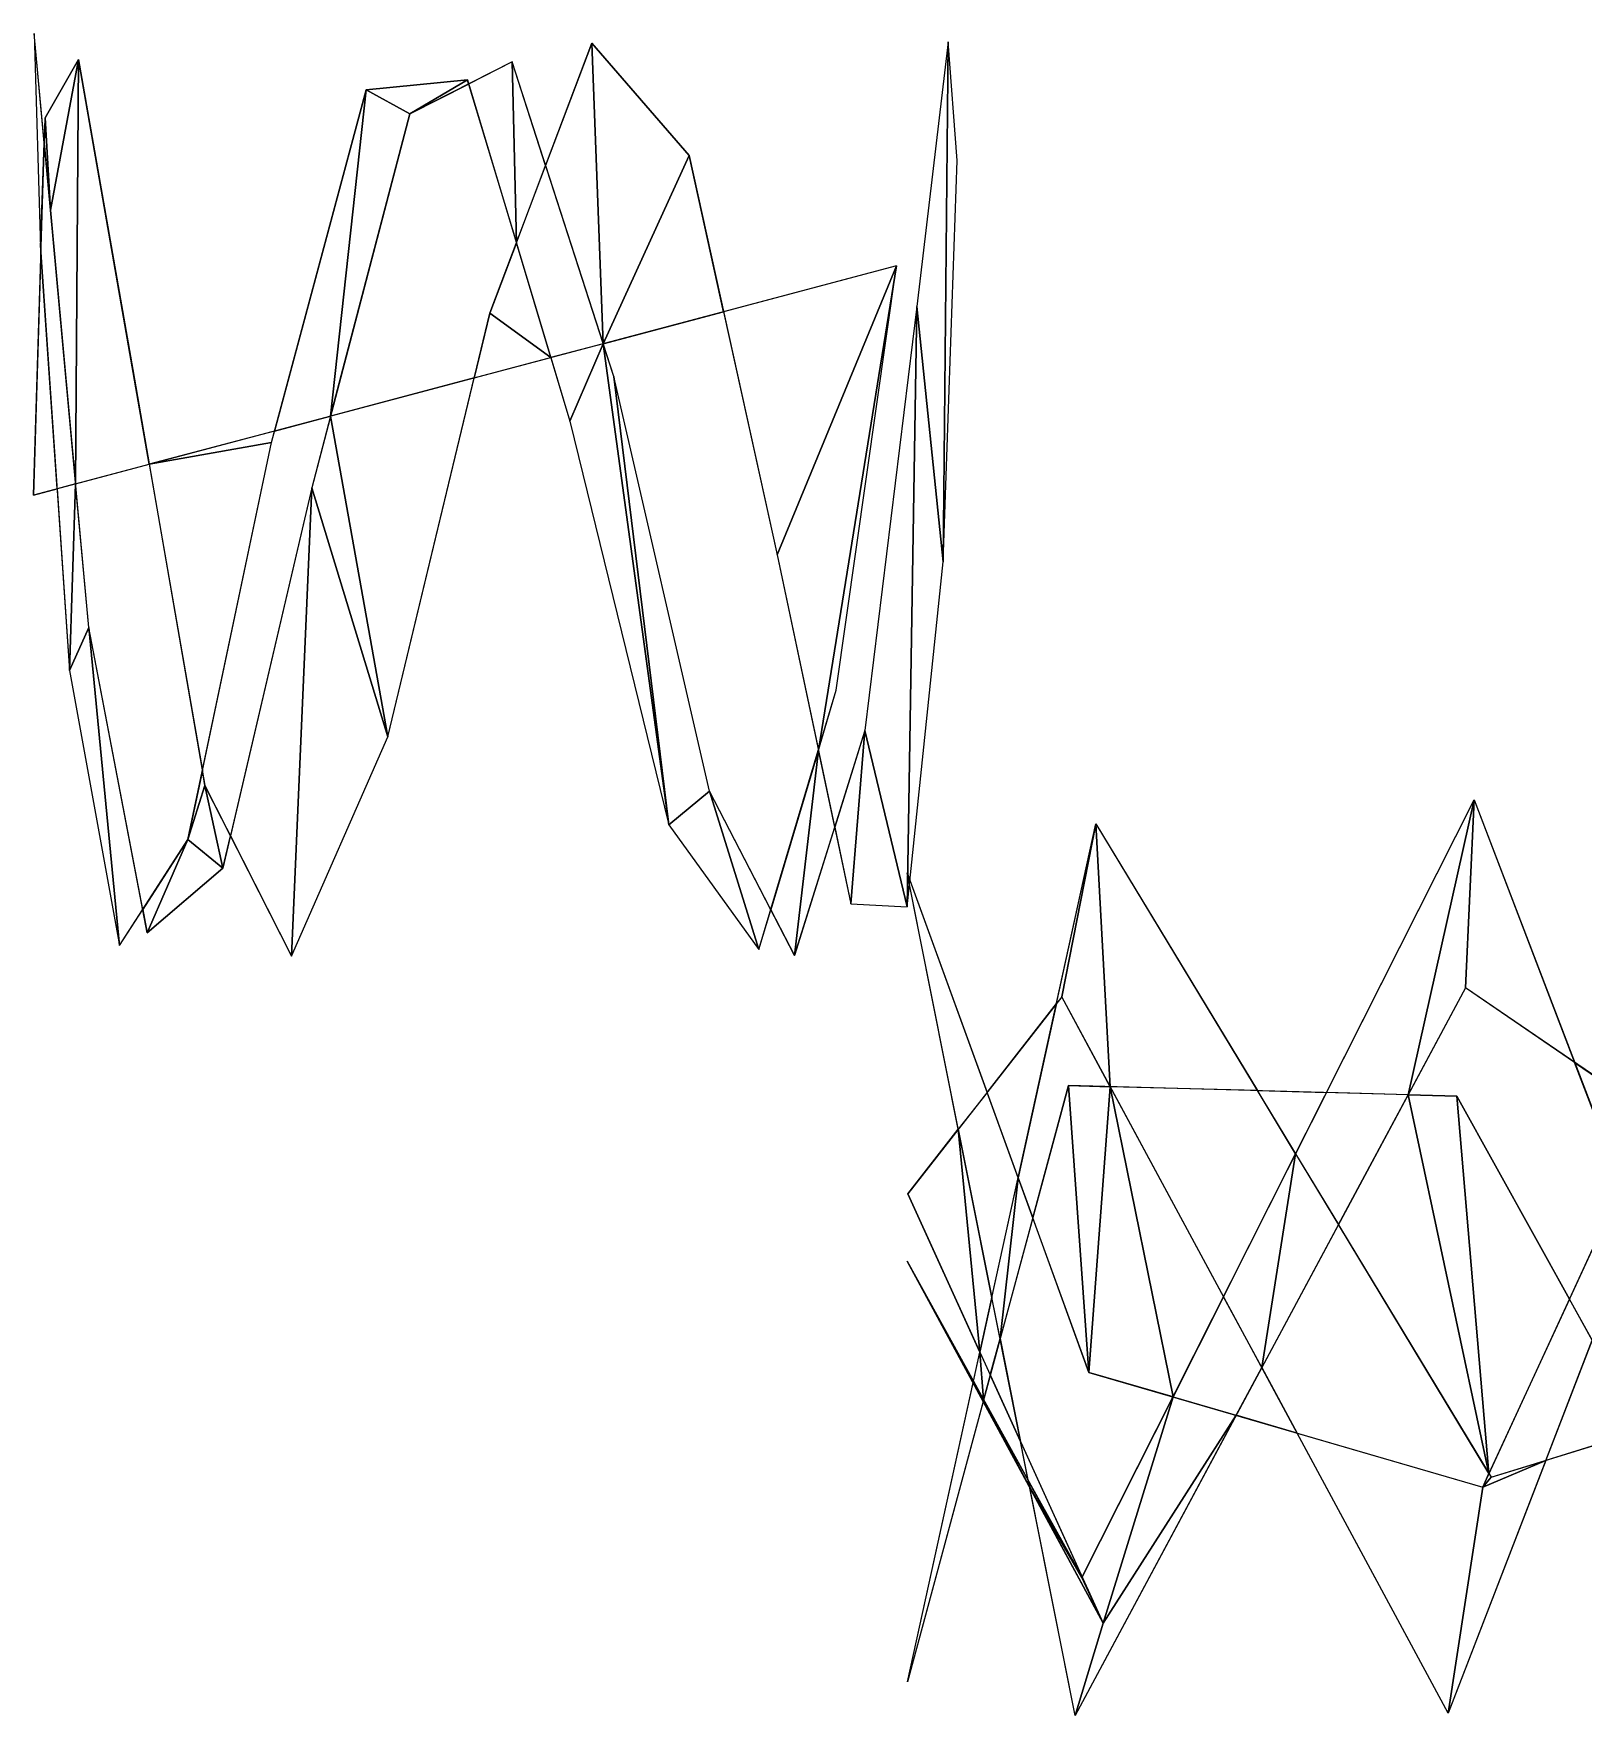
# Model space of a CAD drawing. Header units: metres. Extents: x -333 to 305, y -241 to 270.
# Drawn here: x -88.8 to 52.1, y -4.6 to 148.3 of the extents above; entities that cross this region are included whole.
import ezdxf

# ---------------------------------------------------------------- set-up
doc = ezdxf.new("R2010")
doc.units = ezdxf.units.M

msp = doc.modelspace()

# ---------------------------------------------------------------- linework, layer by layer
for p, q in [((-87.27429, 132.22296, -363.6922), (-88.76099, 148.26273, -367.6922)), ((-88.76099, 148.26273, -367.6922), (-88.175995, 128.83304, -371.6922)), ((-47.3208, 122.86478, -387.6922), (-38.03412, 147.38885, -383.6922)), ((-38.03412, 147.38885, -383.6922), (-29.180725, 137.18243, -379.6922)), ((-5.6340637, 147.51984, -355.6922), (-8.478516, 123.461395, -351.6922)), ((-4.8229675, 136.73706, -359.6922), (-5.6340637, 147.51984, -355.6922)), ((-87.77371, 140.61038, -411.6922), (-84.714294, 145.9079, -407.6922)), ((-84.714294, 145.9079, -407.6922), (-79.78349, 117.727295, -403.6922)), ((-45.280792, 145.686, -339.6922), (-54.58658, 140.98264, -343.6922)), ((-36.049316, 117.09943, -335.6922), (-45.280792, 145.686, -339.6922)), ((-58.556244, 143.15381, -391.6922), (-49.35962, 144.05115, -395.6922)), ((-49.35962, 144.05115, -395.6922), (-40.03961, 113.04077, -399.6922)), ((-67.17044, 111.1022, -387.6922), (-58.556244, 143.15381, -391.6922)), ((-54.58658, 140.98264, -343.6922), (-63.509644, 106.96466, -347.6922)), ((-88.81058, 106.313995, -415.6922), (-87.77371, 140.61038, -411.6922)), ((-29.180725, 137.18243, -379.6922), (-21.197815, 100.87549, -375.6922)), ((-6.085022, 100.230316, -363.6922), (-4.8229675, 136.73706, -359.6922)), ((-83.790115, 94.27493, -359.6922), (-87.27429, 132.22296, -363.6922)), ((-88.175995, 128.83304, -371.6922), (-85.548874, 90.3638, -375.6922)), ((-10.325104, 127.16153, -415.6922), (-88.81058, 106.313995, -415.6922)), ((-15.819519, 88.57352, -411.6922), (-10.325104, 127.16153, -415.6922)), ((-56.58264, 84.346344, -391.6922), (-47.3208, 122.86478, -387.6922)), ((-8.478516, 123.461395, -351.6922), (-13.215057, 84.903015, -347.6922)), ((-79.78349, 117.727295, -403.6922), (-73.22447, 79.89627, -399.6922)), ((-27.350342, 79.39334, -339.6922), (-36.049316, 117.09943, -335.6922)), ((-40.03961, 113.04077, -399.6922), (-31.053894, 76.342285, -403.6922)), ((-74.77951, 75.0076, -383.6922), (-67.17044, 111.1022, -387.6922)), ((-63.509644, 106.96466, -347.6922), (-71.60603, 72.39801, -351.6922)), ((-21.197815, 100.87549, -375.6922), (-14.479553, 69.16733, -371.6922)), ((-9.35788, 68.86755, -367.6922), (-6.085022, 100.230316, -363.6922)), ((-78.48033, 66.50784, -355.6922), (-83.790115, 94.27493, -359.6922)), ((-85.548874, 90.3638, -375.6922), (-81.00783, 65.37918, -379.6922)), ((-22.843933, 64.98715, -407.6922), (-15.819519, 88.57352, -411.6922)), ((-65.361374, 64.4025, -395.6922), (-56.58264, 84.346344, -391.6922)), ((-13.215057, 84.903015, -347.6922), (-19.611145, 64.44977, -343.6922)), ((-73.22447, 79.89627, -399.6922), (-65.361374, 64.4025, -395.6922)), ((-19.611145, 64.44977, -343.6922), (-27.350342, 79.39334, -339.6922)), ((6.5338745, 7.896942, -408.6922), (42.19998, 78.599915, -401.6922)), ((42.19998, 78.599915, -401.6922), (70.61908, 4.394455, -394.6922)), ((42.97818, 16.122864, -352.6922), (70.95355, 76.74655, -345.6922)), ((-81.00783, 65.37918, -379.6922), (-74.77951, 75.0076, -383.6922)), ((-31.053894, 76.342285, -403.6922), (-22.843933, 64.98715, -407.6922)), ((-9.338623, -1.5649719, -353.6922), (7.8078613, 76.428345, -360.6922)), ((7.8078613, 76.428345, -360.6922), (43.755066, 17.020233, -367.6922)), ((-71.60603, 72.39801, -351.6922), (-78.48033, 66.50784, -355.6922)), ((5.9110107, -4.6235657, -373.6922), (-9.361603, 71.98547, -366.6922)), ((-9.361603, 71.98547, -366.6922), (7.167267, 26.55014, -359.6922)), ((69.532196, 72.52783, -381.6922), (39.84436, -4.425827, -388.6922)), ((-14.479553, 69.16733, -371.6922), (-9.35788, 68.86755, -367.6922)), ((41.418274, 61.529816, -380.6922), (5.9110107, -4.6235657, -373.6922)), ((70.27026, 41.779297, -387.6922), (41.418274, 61.529816, -380.6922)), ((4.6956177, 60.698517, -395.6922), (-9.300446, 42.79544, -402.6922)), ((39.84436, -4.425827, -388.6922), (4.6956177, 60.698517, -395.6922)), ((5.295929, 52.63214, -346.6922), (-9.338623, -1.5649719, -353.6922)), ((40.633423, 51.681976, -339.6922), (5.295929, 52.63214, -346.6922)), ((69.90802, -1.1316681, -338.6922), (40.633423, 51.681976, -339.6922)), ((-9.300446, 42.79544, -402.6922), (8.459564, 3.751236, -409.6922)), ((-9.369263, 36.677734, -415.6922), (6.5338745, 7.896942, -408.6922)), ((8.459564, 3.751236, -409.6922), (-9.369263, 36.677734, -415.6922)), ((7.167267, 26.55014, -359.6922), (42.97818, 16.122864, -352.6922)), ((43.755066, 17.020233, -367.6922), (71.27484, 25.559998, -374.6922))]:
    msp.add_line(p, q)
for points in [[(-87.84209, 138.34882, -386.67752), (-88.76099, 148.26273, -367.6922), (-88.175995, 128.83304, -371.6922), (-88.175896, 128.83315, -371.6921)], [(-37.009735, 120.07349, -367.8857), (-38.03412, 147.38885, -383.6922), (-42.242157, 136.2764, -361.41776), (-42.242058, 136.2765, -361.41766)], [(-37.009735, 120.07349, -367.8857), (-29.180725, 137.18243, -379.6922), (-38.03412, 147.38885, -383.6922), (-38.03402, 147.38896, -383.6921)], [(-8.478516, 123.461395, -351.6922), (-6.085022, 100.230316, -363.6922), (-5.6340637, 147.51984, -355.6922), (-5.6339636, 147.51994, -355.6921)], [(-4.8229675, 136.73706, -359.6922), (-5.6340637, 147.51984, -355.6922), (-6.085022, 100.230316, -363.6922), (-6.084922, 100.230415, -363.6921)], [(-84.714294, 145.9079, -407.6922), (-87.77371, 140.61038, -411.6922), (-87.27429, 132.22296, -363.6922), (-87.27419, 132.22307, -363.6921)], [(-84.714294, 145.9079, -407.6922), (-87.27429, 132.22296, -363.6922), (-84.98869, 107.32916, -380.37997), (-84.988594, 107.32926, -380.37988)], [(-84.714294, 145.9079, -407.6922), (-84.98869, 107.32916, -380.37997), (-78.28923, 109.1087, -393.1647), (-78.28913, 109.1088, -393.1646)], [(-84.714294, 145.9079, -407.6922), (-78.28923, 109.1087, -393.1647), (-79.78349, 117.727295, -403.6922), (-79.783394, 117.727394, -403.6921)], [(-45.280792, 145.686, -339.6922), (-49.24829, 143.68073, -368.5688), (-44.90753, 129.2377, -384.94623), (-44.907433, 129.23781, -384.94614)], [(-45.280792, 145.686, -339.6922), (-44.90753, 129.2377, -384.94623), (-42.242157, 136.2764, -361.41776), (-42.242058, 136.2765, -361.41766)], [(-58.556244, 143.15381, -391.6922), (-54.58658, 140.98264, -343.6922), (-49.35962, 144.05115, -395.6922), (-49.35952, 144.05125, -395.6921)], [(-49.24829, 143.68073, -368.5688), (-49.35962, 144.05115, -395.6922), (-54.58658, 140.98264, -343.6922), (-54.58648, 140.98274, -343.6921)], [(-66.892624, 112.135895, -392.3817), (-61.79828, 113.489075, -370.70303), (-58.556244, 143.15381, -391.6922), (-58.556145, 143.15392, -391.6921)], [(-54.58658, 140.98264, -343.6922), (-58.556244, 143.15381, -391.6922), (-61.79828, 113.489075, -370.70303), (-61.79818, 113.489174, -370.70294)], [(-87.27429, 132.22296, -363.6922), (-87.77371, 140.61038, -411.6922), (-87.84209, 138.34882, -386.67752), (-87.84199, 138.34892, -386.67743)], [(-87.84209, 138.34882, -386.67752), (-88.175995, 128.83304, -371.6922), (-88.14397, 128.36386, -392.43076), (-88.14387, 128.36397, -392.43066)], [(-37.009735, 120.07349, -367.8857), (-26.058533, 122.98236, -382.81647), (-29.180725, 137.18243, -379.6922), (-29.180626, 137.18254, -379.6921)], [(-47.3208, 122.86478, -387.6922), (-41.77301, 118.80826, -392.59045), (-44.90753, 129.2377, -384.94623), (-44.907433, 129.23781, -384.94614)], [(-86.67685, 106.88077, -399.32996), (-88.14397, 128.36386, -392.43076), (-88.81058, 106.313995, -415.6922), (-88.81048, 106.314095, -415.6921)], [(-10.325104, 127.16153, -415.6922), (-26.058533, 122.98236, -382.81647), (-21.197815, 100.87549, -375.6922), (-21.197716, 100.87559, -375.6921)], [(-10.325104, 127.16153, -415.6922), (-21.197815, 100.87549, -375.6922), (-17.439087, 83.13541, -387.63623), (-17.438988, 83.135506, -387.63614)], [(-10.325104, 127.16153, -415.6922), (-17.439087, 83.13541, -387.63623), (-15.819519, 88.57352, -411.6922), (-15.819419, 88.573616, -411.6921)], [(-47.3208, 122.86478, -387.6922), (-48.741272, 116.957306, -385.21045), (-41.77301, 118.80826, -392.59045), (-41.77291, 118.80836, -392.59036)], [(-13.215057, 84.903015, -347.6922), (-9.35788, 68.86755, -367.6922), (-8.478516, 123.461395, -351.6922), (-8.4784155, 123.461494, -351.6921)], [(-6.085022, 100.230316, -363.6922), (-8.478516, 123.461395, -351.6922), (-9.35788, 68.86755, -367.6922), (-9.3577795, 68.86765, -367.6921)], [(-37.009735, 120.07349, -367.8857), (-41.77301, 118.80826, -392.59045), (-40.03961, 113.04077, -399.6922), (-40.039513, 113.04087, -399.6921)], [(-37.009735, 120.07349, -367.8857), (-40.03961, 113.04077, -399.6922), (-31.053894, 76.342285, -403.6922), (-31.053795, 76.342384, -403.6921)], [(-37.009735, 120.07349, -367.8857), (-31.053894, 76.342285, -403.6922), (-36.049316, 117.09943, -335.6922), (-36.049217, 117.099525, -335.6921)], [(-48.741272, 116.957306, -385.21045), (-61.79828, 113.489075, -370.70303), (-56.58264, 84.346344, -391.6922), (-56.582542, 84.34644, -391.6921)], [(-27.350342, 79.39334, -339.6922), (-36.049316, 117.09943, -335.6922), (-31.053894, 76.342285, -403.6922), (-31.053795, 76.342384, -403.6921)], [(-63.509644, 106.96466, -347.6922), (-56.58264, 84.346344, -391.6922), (-61.79828, 113.489075, -370.70303), (-61.79818, 113.489174, -370.70294)], [(-67.17044, 111.1022, -387.6922), (-66.892624, 112.135895, -392.3817), (-78.28923, 109.1087, -393.1647), (-78.28913, 109.1088, -393.1646)], [(-67.17044, 111.1022, -387.6922), (-78.28923, 109.1087, -393.1647), (-73.46115, 81.26141, -391.8862), (-73.46105, 81.26151, -391.8861)], [(-85.548874, 90.3638, -375.6922), (-84.98869, 107.32916, -380.37997), (-86.67685, 106.88077, -399.32996), (-86.67675, 106.88087, -399.32986)], [(-83.790115, 94.27493, -359.6922), (-84.98869, 107.32916, -380.37997), (-85.548874, 90.3638, -375.6922), (-85.548775, 90.3639, -375.6921)], [(-70.915436, 75.346436, -374.9343), (-65.361374, 64.4025, -395.6922), (-63.509644, 106.96466, -347.6922), (-63.509544, 106.96476, -347.6921)], [(-56.58264, 84.346344, -391.6922), (-63.509644, 106.96466, -347.6922), (-65.361374, 64.4025, -395.6922), (-65.361275, 64.402596, -395.6921)], [(-83.790115, 94.27493, -359.6922), (-85.548874, 90.3638, -375.6922), (-81.00783, 65.37918, -379.6922), (-81.00773, 65.37928, -379.6921)], [(-83.790115, 94.27493, -359.6922), (-81.00783, 65.37918, -379.6922), (-78.89044, 68.652466, -368.5266), (-78.89034, 68.652565, -368.52652)], [(-15.956299, 76.137115, -362.81293), (-14.479553, 69.16733, -371.6922), (-13.215057, 84.903015, -347.6922), (-13.214957, 84.903114, -347.6921)], [(-9.35788, 68.86755, -367.6922), (-13.215057, 84.903015, -347.6922), (-14.479553, 69.16733, -371.6922), (-14.479453, 69.16743, -371.6921)], [(-17.439087, 83.13541, -387.63623), (-21.765259, 68.60913, -375.44266), (-19.611145, 64.44977, -343.6922), (-19.611046, 64.44987, -343.6921)], [(-17.439087, 83.13541, -387.63623), (-19.611145, 64.44977, -343.6922), (-15.956299, 76.137115, -362.81293), (-15.956199, 76.137215, -362.81284)], [(-74.77951, 75.0076, -383.6922), (-73.22447, 79.89627, -399.6922), (-73.46115, 81.26141, -391.8862), (-73.46105, 81.26151, -391.8861)], [(-74.77951, 75.0076, -383.6922), (-71.60603, 72.39801, -351.6922), (-73.22447, 79.89627, -399.6922), (-73.22437, 79.89637, -399.6921)], [(-70.915436, 75.346436, -374.9343), (-73.22447, 79.89627, -399.6922), (-71.60603, 72.39801, -351.6922), (-71.605934, 72.39811, -351.6921)], [(-27.350342, 79.39334, -339.6922), (-31.053894, 76.342285, -403.6922), (-22.843933, 64.98715, -407.6922), (-22.843834, 64.98725, -407.6921)], [(-27.350342, 79.39334, -339.6922), (-22.843933, 64.98715, -407.6922), (-21.765259, 68.60913, -375.44266), (-21.76516, 68.60923, -375.44257)], [(42.19998, 78.599915, -401.6922), (36.196564, 51.8013, -364.18524), (28.781982, 52.00064, -366.15286), (28.782082, 52.00074, -366.15277)], [(42.19998, 78.599915, -401.6922), (41.418274, 61.529816, -380.6922), (36.196564, 51.8013, -364.18524), (36.196663, 51.8014, -364.18515)], [(42.19998, 78.599915, -401.6922), (51.338104, 54.739227, -391.27014), (41.418274, 61.529816, -380.6922), (41.418373, 61.529915, -380.6921)], [(-78.89044, 68.652466, -368.5266), (-78.48033, 66.50784, -355.6922), (-74.77951, 75.0076, -383.6922), (-74.77941, 75.0077, -383.6921)], [(-71.60603, 72.39801, -351.6922), (-74.77951, 75.0076, -383.6922), (-78.48033, 66.50784, -355.6922), (-78.48023, 66.50794, -355.6921)], [(7.8078613, 76.428345, -360.6922), (4.6956177, 60.698517, -395.6922), (4.2144165, 60.082977, -382.04105), (4.2145166, 60.083076, -382.04095)], [(7.8078613, 76.428345, -360.6922), (9.104462, 52.529724, -370.37598), (4.6956177, 60.698517, -395.6922), (4.695718, 60.698616, -395.6921)], [(7.8078613, 76.428345, -360.6922), (22.48639, 52.16992, -360.45166), (9.104462, 52.529724, -370.37598), (9.104562, 52.529823, -370.3759)], [(-2.095398, 52.01178, -377.14282), (-4.7123413, 48.664307, -388.73563), (-9.361603, 71.98547, -366.6922), (-9.361503, 71.98557, -366.6921)], [(4.2144165, 60.082977, -382.04105), (0.7315674, 44.240845, -378.439), (-2.095398, 52.01178, -377.14282), (-2.095298, 52.01188, -377.14273)], [(58.52713, 49.818024, -377.52597), (55.62848, 43.53656, -369.67703), (51.338104, 54.739227, -391.27014), (51.338203, 54.739326, -391.27005)], [(2.0508423, 40.61441, -371.59314), (5.295929, 52.63214, -346.6922), (7.167267, 26.55014, -359.6922), (7.167367, 26.55024, -359.6921)], [(9.104462, 52.529724, -370.37598), (7.167267, 26.55014, -359.6922), (5.295929, 52.63214, -346.6922), (5.296029, 52.63224, -346.6921)], [(7.167267, 26.55014, -359.6922), (9.104462, 52.529724, -370.37598), (14.819489, 24.321991, -382.2969), (14.819589, 24.32209, -382.2968)], [(19.413483, 33.428925, -381.03485), (14.819489, 24.321991, -382.2969), (9.104462, 52.529724, -370.37598), (9.104562, 52.529823, -370.3759)], [(28.781982, 52.00064, -366.15286), (25.966278, 46.418884, -374.30585), (22.48639, 52.16992, -360.45166), (22.486488, 52.17002, -360.45157)], [(43.549255, 17.360382, -360.18555), (29.856659, 39.98944, -376.44095), (36.196564, 51.8013, -364.18524), (36.196663, 51.8014, -364.18515)], [(43.549255, 17.360382, -360.18555), (36.196564, 51.8013, -364.18524), (40.633423, 51.681976, -339.6922), (40.633522, 51.682076, -339.6921)], [(43.549255, 17.360382, -360.18555), (40.633423, 51.681976, -339.6922), (50.8674, 33.219086, -347.8289), (50.8675, 33.219185, -347.8288)], [(-2.7514343, 28.397858, -396.05603), (-9.300446, 42.79544, -402.6922), (-4.7123413, 48.664307, -388.73563), (-4.712241, 48.664406, -388.73553)], [(-2.7514343, 28.397858, -396.05603), (-4.7123413, 48.664307, -388.73563), (-1.6609497, 33.358124, -393.30035), (-1.6608497, 33.358223, -393.30026)], [(22.884003, 26.998718, -379.61856), (19.413483, 33.428925, -381.03485), (25.966278, 46.418884, -374.30585), (25.966377, 46.418983, -374.30576)], [(22.884003, 26.998718, -379.61856), (25.966278, 46.418884, -374.30585), (29.856659, 39.98944, -376.44095), (29.856758, 39.98954, -376.44086)], [(-0.9166565, 29.624695, -388.615), (-1.6609497, 33.358124, -393.30035), (0.7315674, 44.240845, -378.439), (0.7316674, 44.240944, -378.4389)], [(-0.9166565, 29.624695, -388.615), (0.7315674, 44.240845, -378.439), (2.0508423, 40.61441, -371.59314), (2.0509422, 40.61451, -371.59305)], [(52.93106, 29.496094, -362.70465), (50.8674, 33.219086, -347.8289), (55.62848, 43.53656, -369.67703), (55.62858, 43.53666, -369.67694)], [(-3.3328247, 25.753265, -393.57785), (-3.3677979, 25.594177, -384.90112), (-9.369263, 36.677734, -415.6922), (-9.369163, 36.677834, -415.6921)], [(0.9503174, 20.259827, -398.87024), (-1.8079834, 26.323761, -387.4568), (-0.9166565, 29.624695, -388.615), (-0.9165565, 29.624794, -388.6149)], [(57.484802, 21.280762, -366.4207), (48.711365, 18.558228, -377.7772), (52.93106, 29.496094, -362.70465), (52.93116, 29.496193, -362.70456)], [(-2.7514343, 28.397858, -396.05603), (-2.4120178, 24.086823, -380.81427), (-3.3328247, 25.753265, -393.57785), (-3.3327248, 25.753365, -393.57776)], [(-2.4120178, 24.086823, -380.81427), (-2.7514343, 28.397858, -396.05603), (-1.8079834, 26.323761, -387.4568), (-1.8078834, 26.32386, -387.4567)], [(26.101685, 21.036896, -375.9456), (20.551483, 22.652985, -376.42453), (22.884003, 26.998718, -379.61856), (22.884102, 26.998817, -379.61847)], [(-9.338623, -1.5649719, -353.6922), (-3.3677979, 25.594177, -384.90112), (-2.4584656, 23.914795, -368.60425), (-2.4583657, 23.914894, -368.60416)], [(-3.3328247, 25.753265, -393.57785), (-2.4584656, 23.914795, -368.60425), (-3.3677979, 25.594177, -384.90112), (-3.367698, 25.594276, -384.90103)], [(-2.4584656, 23.914795, -368.60425), (-3.3328247, 25.753265, -393.57785), (-2.4120178, 24.086823, -380.81427), (-2.411918, 24.086922, -380.81418)], [(-2.4584656, 23.914795, -368.60425), (-2.4120178, 24.086823, -380.81427), (1.7834167, 16.08078, -387.66275), (1.7835168, 16.08088, -387.66266)], [(1.654541, 16.727356, -391.29062), (1.7834167, 16.08078, -387.66275), (-2.4120178, 24.086823, -380.81427), (-2.411918, 24.086922, -380.81418)], [(14.819489, 24.321991, -382.2969), (8.459564, 3.751236, -409.6922), (6.5548706, 7.938568, -407.81766), (6.5549707, 7.9386683, -407.81757)], [(8.459564, 3.751236, -409.6922), (14.819489, 24.321991, -382.2969), (20.551483, 22.652985, -376.42453), (20.551582, 22.653084, -376.42444)], [(8.459564, 3.751236, -409.6922), (20.551483, 22.652985, -376.42453), (5.9110107, -4.6235657, -373.6922), (5.911111, -4.6234655, -373.6921)], [(6.5548706, 7.938568, -407.81766), (1.654541, 16.727356, -391.29062), (0.9503174, 20.259827, -398.87024), (0.9504174, 20.259926, -398.87015)], [(42.97818, 16.122864, -352.6922), (39.84436, -4.425827, -388.6922), (26.101685, 21.036896, -375.9456), (26.101784, 21.036995, -375.9455)], [(42.97818, 16.122864, -352.6922), (48.711365, 18.558228, -377.7772), (39.84436, -4.425827, -388.6922), (39.84446, -4.425727, -388.6921)], [(42.97818, 16.122864, -352.6922), (43.755066, 17.020233, -367.6922), (48.711365, 18.558228, -377.7772), (48.711464, 18.558327, -377.7771)], [(42.97818, 16.122864, -352.6922), (43.549255, 17.360382, -360.18555), (43.755066, 17.020233, -367.6922), (43.755165, 17.020332, -367.6921)], [(6.5548706, 7.938568, -407.81766), (6.5338745, 7.896942, -408.6922), (1.654541, 16.727356, -391.29062), (1.654641, 16.727455, -391.29053)], [(1.7834167, 16.08078, -387.66275), (1.654541, 16.727356, -391.29062), (6.5338745, 7.896942, -408.6922), (6.5339746, 7.8970423, -408.6921)], [(8.459564, 3.751236, -409.6922), (5.9110107, -4.6235657, -373.6922), (1.7834167, 16.08078, -387.66275), (1.7835168, 16.08088, -387.66266)], [(8.459564, 3.751236, -409.6922), (1.7834167, 16.08078, -387.66275), (6.5338745, 7.896942, -408.6922), (6.5339746, 7.8970423, -408.6921)], [(6.5338745, 7.896942, -408.6922), (6.5548706, 7.938568, -407.81766), (8.459564, 3.751236, -409.6922), (8.459664, 3.7513359, -409.6921)]]:
    msp.add_3dface(points)

doc.saveas('drawing.dxf')
